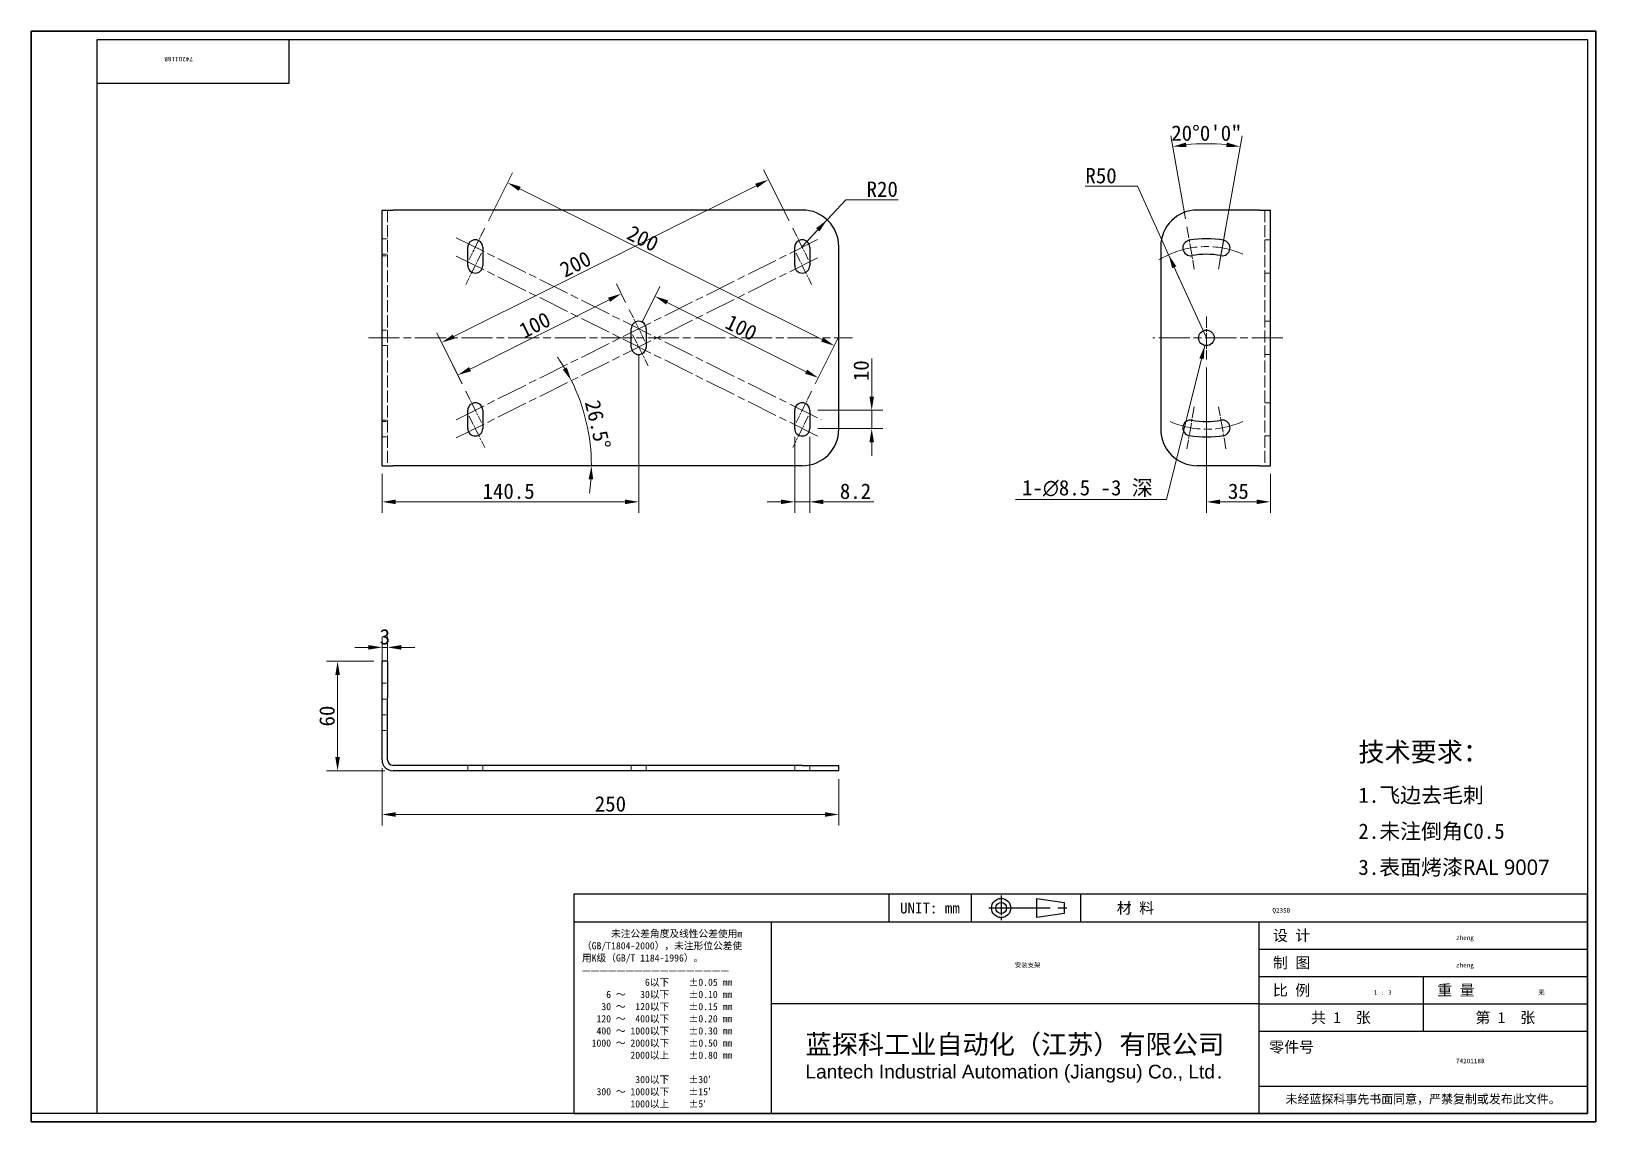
# Model space of a CAD drawing. Header units: millimetres. Extents: x 18 to 875, y 16 to 614.
import ezdxf
from ezdxf.enums import TextEntityAlignment as Align

# ---------------------------------------------------------------- set-up
doc = ezdxf.new("R2018")
doc.units = ezdxf.units.MM
doc.header["$LTSCALE"] = 3
doc.linetypes.add('CHAIN', pattern=[0.3543, 0.2362, -0.0295, 0.0591, -0.0295])
doc.linetypes.add('DASHED', pattern=[0.2067, 0.1654, -0.0413])
for name, color, linetype, lineweight in [('1', 7, 'Continuous', 18), ('可见 (ISO)', 7, 'Continuous', 25), ('图框 (ISO)', 7, 'Continuous', 35), ('标题 (ISO)', 7, 'Continuous', 25)]:
    doc.layers.add(name, color=color, linetype=linetype, lineweight=lineweight)
for name, color, linetype, lineweight, true_color in [('中心标记 (ISO)', 1, 'CHAIN', 18, 0xff0000), ('中心线 (ISO)', 1, 'CHAIN', 18, 0xff0000), ('尺寸 (ISO)', 7, 'Continuous', 18, 0x008000), ('符号 (ISO)', 7, 'Continuous', 18, 0x008000), ('隐藏 (ISO)', 5, 'DASHED', 18, 0x0000ff)]:
    doc.layers.add(name, color=color, linetype=linetype, lineweight=lineweight, true_color=true_color)
doc.styles.get("Standard").update_dxf_attribs({"font": 'simfang.ttf'})
doc.styles.add('文本样式164', font='SimSun.ttf')
doc.styles.add('最新国标', font='simfang.ttf')
doc.styles.add('注释文本 (ISO)', font='simfang.ttf')
doc.dimstyles.new('默认 (GB)', dxfattribs={"dimscale": 3, "dimtxt": 2.8, "dimasz": 2.5, "dimexe": 2, "dimexo": 1.5, "dimgap": 0.5, "dimtad": 1, "dimtoh": 1, "dimdsep": 46, "dimtxsty": '最新国标', "dimcen": 0.09, "dimdle": 10, "dimclrd": 256, "dimclre": 256, "dimclrt": 256, "dimaunit": 1, "dimadec": 3, "dimazin": 2, "dimtfac": 0.535714, "dimtdec": 3, "dimtmove": 0, "dimatfit": 3, "dimfxl": 0, "dimtolj": 1, "dimlwd": -1, "dimlwe": -1, "dimarcsym": 0})
doc.dimstyles.new('默认 (GB)$7', dxfattribs={"dimscale": 3, "dimtxt": 2.8, "dimasz": 2.5, "dimexe": 2, "dimexo": 1.5, "dimgap": 0.5, "dimtad": 1, "dimtoh": 1, "dimdsep": 46, "dimtxsty": '最新国标', "dimcen": 0.09, "dimdle": 10, "dimclrd": 256, "dimclre": 256, "dimclrt": 256, "dimaunit": 1, "dimadec": 3, "dimazin": 2, "dimtfac": 0.535714, "dimtdec": 3, "dimtmove": 0, "dimatfit": 3, "dimfxl": 0, "dimtolj": 1, "dimlwd": -1, "dimlwe": -1, "dimarcsym": 0})

# ---------------------------------------------------------------- blocks, each defined once
blk = doc.blocks.new('图框 最新国标')
at = {"layer": '图框 (ISO)'}
for p, q in [((6, 7), (6, 204.5)), ((6, 204.5), (291.5, 204.5)), ((291.5, 204.5), (291.5, 5.5)), ((6, 7), (6, 5.5)), ((6, 7), (6, 5.5)), ((291.5, 5.5), (6, 5.5))]:
    blk.add_line(p, q, dxfattribs=at)
at = {"layer": '图框 (ISO)', "color": 7, "linetype": 'Continuous', "lineweight": 25}
for p, q in [((18, 203), (290, 203)), ((18, 7), (18, 203)), ((18, 203), (290, 203)), ((53, 203), (53, 195)), ((290, 203), (290, 7)), ((290, 203), (290, 7)), ((53, 195), (18, 195)), ((290, 7), (6, 7)), ((290, 7), (18, 7))]:
    blk.add_line(p, q, dxfattribs=at)
at = {"layer": '图框 (ISO)', "lineweight": 30}
blk.add_attdef('零件代号', text='', height=2.5, rotation=180, dxfattribs=at).set_placement((35.5, 199), align=Align.MIDDLE_CENTER)
blk = doc.blocks.new('标题栏 副本 最新国标')
at = {"layer": '标题 (ISO)'}
for p, q in [((381.98, -183.84), (196.98, -183.84)), ((196.98, -183.84), (196.98, -223.84)), ((254.48, -183.84), (254.48, -188.84)), ((269.48, -183.84), (269.48, -188.84)), ((281.48, -188.09), (281.48, -184.59)), ((281.48, -184.59), (286.48, -185.34)), ((286.48, -185.34), (286.48, -187.34)), ((289.48, -183.84), (289.48, -188.84)), ((381.98, -223.84), (381.98, -183.84)), ((383.48, -183.84), (383.48, -225.34)), ((286.48, -187.34), (281.48, -188.09)), ((196.98, -188.84), (381.98, -188.84)), ((232.98, -188.84), (232.98, -223.84)), ((321.98, -188.84), (321.98, -223.84)), ((321.98, -193.84), (381.98, -193.84)), ((321.98, -198.84), (381.98, -198.84)), ((351.98, -198.84), (351.98, -208.84)), ((321.98, -203.84), (232.98, -203.84)), ((321.98, -203.84), (381.98, -203.84)), ((321.98, -208.84), (381.98, -208.84)), ((321.98, -218.84), (381.98, -218.84)), ((196.98, -223.84), (381.98, -223.84)), ((383.48, -225.34), (196.98, -225.34))]:
    blk.add_line(p, q, dxfattribs=at)
at = {"layer": '标题 (ISO)', "linetype": 'CHAIN', "ltscale": 5.000333}
blk.add_line((274.98, -184.09), (274.98, -188.59), dxfattribs=at)
at = {"layer": '标题 (ISO)', "linetype": 'CHAIN', "ltscale": 15.834605}
blk.add_line((272.73, -186.34), (286.98, -186.34), dxfattribs=at)
at = {"layer": '标题 (ISO)'}
for radius in [1.75, 1]:
    blk.add_circle((274.98, -186.34), radius, dxfattribs=at)
at = {"layer": '1', "style": '文本样式164'}
for s, p in [('UNIT: mm', (261.98, -186.34)), ('材 料', (299.48, -186.34)), ('设 计', (327.98, -191.34)), ('制 图', (327.98, -196.34)), ('比 例', (327.98, -201.34)), ('重 量', (357.98, -201.34)), ('共 1  张', (336.98, -206.34)), ('第 1  张', (366.98, -206.34))]:
    blk.add_text(s, height=2, dxfattribs=at).set_placement(p, align=Align.MIDDLE_CENTER)
at = {"layer": '标题 (ISO)', "style": '注释文本 (ISO)'}
for s, insert, char_height, attachment_point, line_spacing_factor in [('\\fSimSun|b0|i0;{\\H1.3000;      未注公差角度及线性公差使用m\\P}\\fSimSun|b0|i0;{\\H1.3000;（GB/T1804-2000），未注形位公差使\\P}\\fSimSun|b0|i0;{\\H1.3000;用K级（GB/T 1184-1996）。\\P}\\fSimSun|b0|i0;{\\H1.3000;—————————————————\\P}\\fSimSun|b0|i0;{\\H1.3000;             6以下    ±0.05 mm\\P}\\fSimSun|b0|i0;{\\H1.3000;     6 ～   30以下    ±0.10 mm\\P}\\fSimSun|b0|i0;{\\H1.3000;    30 ～  120以下    ±0.15 mm\\P}\\fSimSun|b0|i0;{\\H1.3000;   120 ～  400以下    ±0.20 mm\\P}\\fSimSun|b0|i0;{\\H1.3000;   400 ～ 1000以下    ±0.30 mm\\P}\\fSimSun|b0|i0;{\\H1.3000;  1000 ～ 2000以下    ±0.50 mm\\P}\\fSimSun|b0|i0;{\\H1.3000;          2000以上    ±0.80 mm\\P}\\fSimSun|b0|i0;{\\H1.3000;\\P}\\fSimSun|b0|i0;{\\H1.3000;           300以下    ±30′\\P}\\fSimSun|b0|i0;{\\H1.3000;   300 ～ 1000以下    ±15′\\P}\\fSimSun|b0|i0;{\\H1.3000;          1000以上    ±5′}', (198.48, -206.63), 1.3, 4, 1.023913), ('\\pxsm0.94;\\fMicrosoft YaHei|b0|i0;{\\H3.5000;蓝探科工业自动化（江苏）有限公司\\P}\\fArial|b0|i0;{\\H2.5000;Lantech Industrial Automation (Jiangsu) Co., Ltd}\\fFangSong|b0|i0;{\\H2.5000;.}', (277.48, -213.84), 2, 5, 0.978695)]:
    blk.add_mtext(s, dxfattribs=dict(at, insert=insert, char_height=char_height, attachment_point=attachment_point, line_spacing_factor=line_spacing_factor))
at = {"layer": '标题 (ISO)', "attachment_point": 5, "style": '注释文本 (ISO)'}
for s, insert, char_height in [('\\fFangSong|b0|i0;零件号', (327.98, -211.84), 2), ('\\fSimSun|b0|i0;{\\H1.6000;未经蓝探科事先书面同意，严禁复制或发布此文件。}', (351.98, -221.34), 1.6)]:
    blk.add_mtext(s, dxfattribs=dict(at, insert=insert, char_height=char_height))
at = {"layer": '标题 (ISO)', "lineweight": 30, "flags": 104}
for tag, height, p in [('材料', 2, (324.48, -186.34)), ('设计人', 2, (357.98, -191.34)), ('库存编号', 3.5, (277.48, -196.34)), ('设计人', 2, (357.98, -196.34)), ('视图比例', 2, (342.98, -201.34)), ('质量\\P3;', 2, (372.98, -201.34)), ('零件代号', 3.5, (357.98, -213.84))]:
    blk.add_attdef(tag, text='', height=height, dxfattribs=at).set_placement(p, align=Align.MIDDLE_CENTER)
blk = doc.blocks.new('*D5')
at = {"layer": 'Defpoints', "color": 0, "transparency": 16777216}
for p in [(350.57, 440.64), (210.07, 375.64), (210.07, 355.87)]:
    blk.add_point(p, dxfattribs=at)
at = {"layer": '尺寸 (ISO)', "color": 116, "true_color": 0x00803f, "transparency": 16777216}
for p, q in [((350.57, 436.14), (350.57, 349.87)), ((210.07, 371.14), (210.07, 349.87)), ((343.07, 355.87), (217.57, 355.87))]:
    blk.add_line(p, q, dxfattribs=at)
for points in [[(217.57, 357.12), (217.57, 354.62), (210.07, 355.87)], [(343.07, 357.12), (343.07, 354.62), (350.57, 355.87)]]:
    blk.add_solid(points, dxfattribs=at)
at = {"layer": '尺寸 (ISO)', "transparency": 16777216, "insert": (279.32, 361.65), "char_height": 8.4, "attachment_point": 5, "style": '最新国标'}
blk.add_mtext('\\A1;140.5', dxfattribs=at)
blk = doc.blocks.new('*D6')
at = {"layer": 'Defpoints', "color": 0, "transparency": 16777216}
for p in [(266.25, 505.64), (457.68, 441.36), (445.24, 416.41)]:
    blk.add_point(p, dxfattribs=at)
at = {"layer": '尺寸 (ISO)', "color": 116, "true_color": 0x00803f, "transparency": 16777216}
for p, q in [((268.26, 509.67), (281.37, 535.96)), ((285.4, 527.25), (450.97, 444.7)), ((447.25, 420.43), (460.36, 446.73))]:
    blk.add_line(p, q, dxfattribs=at)
for points in [[(285.96, 528.37), (284.85, 526.13), (278.69, 530.6)], [(451.53, 445.82), (450.41, 443.58), (457.68, 441.36)]]:
    blk.add_solid(points, dxfattribs=at)
at = {"layer": '尺寸 (ISO)', "transparency": 16777216, "insert": (352.84, 500.05), "char_height": 8.4, "attachment_point": 5, "rotation": 333.5, "style": '最新国标'}
blk.add_mtext('\\A1;200', dxfattribs=at)
blk = doc.blocks.new('*D7')
at = {"layer": 'Defpoints', "color": 0, "transparency": 16777216}
for p in [(421.6, 532.29), (434.89, 505.64), (255.9, 416.41)]:
    blk.add_point(p, dxfattribs=at)
at = {"layer": '尺寸 (ISO)', "color": 116, "true_color": 0x00803f, "transparency": 16777216}
for p, q in [((432.88, 509.67), (418.93, 537.66)), ((249.33, 446.39), (414.89, 528.94)), ((253.89, 420.43), (239.94, 448.42))]:
    blk.add_line(p, q, dxfattribs=at)
for points in [[(414.34, 530.06), (415.45, 527.82), (421.6, 532.29)], [(248.77, 447.51), (249.89, 445.28), (242.62, 443.05)]]:
    blk.add_solid(points, dxfattribs=at)
at = {"layer": '尺寸 (ISO)', "transparency": 16777216, "insert": (315.93, 486.02), "char_height": 8.4, "attachment_point": 5, "rotation": 26.5, "style": '最新国标'}
blk.add_mtext('\\A1;200', dxfattribs=at)
blk = doc.blocks.new('*D8')
at = {"layer": 'Defpoints', "color": 0, "transparency": 16777216}
for p in [(185.7, 268.6), (210.07, 268.6), (216.07, 208.6)]:
    blk.add_point(p, dxfattribs=at)
at = {"layer": '尺寸 (ISO)', "color": 116, "true_color": 0x00803f, "transparency": 16777216}
for p, q in [((205.57, 268.6), (179.7, 268.6)), ((185.7, 216.1), (185.7, 261.1)), ((211.57, 208.6), (179.7, 208.6))]:
    blk.add_line(p, q, dxfattribs=at)
for points in [[(184.45, 261.1), (186.95, 261.1), (185.7, 268.6)], [(184.45, 216.1), (186.95, 216.1), (185.7, 208.6)]]:
    blk.add_solid(points, dxfattribs=at)
at = {"layer": '尺寸 (ISO)', "transparency": 16777216, "insert": (179.95, 238.6), "char_height": 8.4, "attachment_point": 5, "rotation": 90, "style": '最新国标'}
blk.add_mtext('\\A1;60', dxfattribs=at)
blk = doc.blocks.new('*D9')
at = {"layer": 'Defpoints', "color": 0, "transparency": 16777216}
for p in [(210.07, 214.6), (460.07, 208.6), (460.07, 184.7)]:
    blk.add_point(p, dxfattribs=at)
at = {"layer": '尺寸 (ISO)', "color": 116, "true_color": 0x00803f, "transparency": 16777216}
for p, q in [((210.07, 210.1), (210.07, 178.7)), ((460.07, 204.1), (460.07, 178.7)), ((217.57, 184.7), (452.57, 184.7))]:
    blk.add_line(p, q, dxfattribs=at)
for points in [[(217.57, 185.95), (217.57, 183.45), (210.07, 184.7)], [(452.57, 185.95), (452.57, 183.45), (460.07, 184.7)]]:
    blk.add_solid(points, dxfattribs=at)
at = {"layer": '尺寸 (ISO)', "transparency": 16777216, "insert": (335.07, 190.45), "char_height": 8.4, "attachment_point": 5, "style": '最新国标'}
blk.add_mtext('\\A1;250', dxfattribs=at)
blk = doc.blocks.new('*D10')
at = {"layer": 'Defpoints', "color": 0, "transparency": 16777216}
for p in [(661.36, 433.89), (696.36, 375.64), (696.36, 355.87)]:
    blk.add_point(p, dxfattribs=at)
at = {"layer": '尺寸 (ISO)', "color": 116, "true_color": 0x00803f, "transparency": 16777216}
for p, q in [((661.36, 429.39), (661.36, 349.87)), ((696.36, 371.14), (696.36, 349.87)), ((668.86, 355.87), (688.86, 355.87))]:
    blk.add_line(p, q, dxfattribs=at)
for points in [[(668.86, 357.12), (668.86, 354.62), (661.36, 355.87)], [(688.86, 357.12), (688.86, 354.62), (696.36, 355.87)]]:
    blk.add_solid(points, dxfattribs=at)
at = {"layer": '尺寸 (ISO)', "transparency": 16777216, "insert": (678.86, 361.62), "char_height": 8.4, "attachment_point": 5, "style": '最新国标'}
blk.add_mtext('\\A1;35', dxfattribs=at)
blk = doc.blocks.new('*D11')
at = {"layer": 'Defpoints', "color": 0, "transparency": 16777216}
for p in [(667.55, 551.76), (650.64, 506.46), (668.01, 483.31), (661.36, 445.64)]:
    blk.add_point(p, dxfattribs=at)
at = {"layer": '尺寸 (ISO)', "color": 116, "true_color": 0x00803f, "transparency": 16777216}
for p, q in [((649.86, 510.89), (641.86, 556.24)), ((668.79, 487.74), (680.86, 556.24))]:
    blk.add_line(p, q, dxfattribs=at)
blk.add_arc((661.36, 445.64), 106.3, 84.04344, 95.95656, dxfattribs=at)
for points in [[(650.51, 550.13), (650.16, 552.61), (642.91, 550.33)], [(672.57, 552.61), (672.22, 550.13), (679.82, 550.33)]]:
    blk.add_solid(points, dxfattribs=at)
at = {"layer": '尺寸 (ISO)', "transparency": 16777216, "insert": (661.36, 557.69), "char_height": 8.4, "attachment_point": 5, "style": '最新国标'}
blk.add_mtext('\\A1;20°0\'0"', dxfattribs=at)
blk = doc.blocks.new('*D12')
at = {"layer": 'Defpoints', "color": 0, "transparency": 16777216}
for p in [(341, 469.84), (345.39, 461.03), (255.9, 416.41)]:
    blk.add_point(p, dxfattribs=at)
at = {"layer": '尺寸 (ISO)', "color": 116, "true_color": 0x00803f, "transparency": 16777216}
for p, q in [((343.39, 465.05), (338.32, 475.21)), ((258.22, 428.56), (334.29, 466.49)), ((253.89, 420.43), (248.83, 430.59))]:
    blk.add_line(p, q, dxfattribs=at)
for points in [[(333.73, 467.61), (334.85, 465.37), (341, 469.84)], [(257.66, 429.68), (258.78, 427.44), (251.51, 425.22)]]:
    blk.add_solid(points, dxfattribs=at)
at = {"layer": '尺寸 (ISO)', "transparency": 16777216, "insert": (293.69, 452.67), "char_height": 8.4, "attachment_point": 5, "rotation": 26.5, "style": '最新国标'}
blk.add_mtext('\\A1;100', dxfattribs=at)
blk = doc.blocks.new('*D13')
at = {"layer": 'Defpoints', "color": 0, "transparency": 16777216}
for p in [(350.57, 450.64), (448.92, 423.78), (440.06, 406.02)]:
    blk.add_point(p, dxfattribs=at)
at = {"layer": '尺寸 (ISO)', "color": 116, "true_color": 0x00803f, "transparency": 16777216}
for p, q in [((352.58, 454.67), (362.1, 473.77)), ((366.14, 465.06), (442.21, 427.13))]:
    blk.add_line(p, q, dxfattribs=at)
for points in [[(366.7, 466.18), (365.58, 463.94), (359.43, 468.4)], [(442.76, 428.25), (441.65, 426.01), (448.92, 423.78)]]:
    blk.add_solid(points, dxfattribs=at)
at = {"layer": '尺寸 (ISO)', "transparency": 16777216, "insert": (406.74, 451.24), "char_height": 8.4, "attachment_point": 5, "rotation": 333.5, "style": '最新国标'}
blk.add_mtext('\\A1;100', dxfattribs=at)
blk = doc.blocks.new('*D14')
at = {"layer": 'Defpoints', "color": 0, "transparency": 16777216}
for p in [(250.7, 390.85), (323.42, 391.68), (220.2, 375.64), (440.07, 375.64)]:
    blk.add_point(p, dxfattribs=at)
at = {"layer": '尺寸 (ISO)', "color": 116, "true_color": 0x00803f, "transparency": 16777216}
for start, end in [(30.61481, 34.72962), (0, 26.5), (351.77038, 355.88519)]:
    blk.add_arc((220.2, 375.64), 104.45, start, end, dxfattribs=at)
for points in [[(311.19, 429.44), (309, 428.24), (313.68, 422.25)], [(323.14, 368.19), (325.64, 368.1), (324.66, 375.64)]]:
    blk.add_solid(points, dxfattribs=at)
at = {"layer": '尺寸 (ISO)', "transparency": 16777216, "insert": (327.49, 400.91), "char_height": 8.4, "attachment_point": 5, "rotation": 283.25, "style": '最新国标'}
blk.add_mtext('\\A1; \\fFangSong|b0|i0;26.5°', dxfattribs=at)
blk = doc.blocks.new('*D15')
at = {"layer": 'Defpoints', "color": 0, "transparency": 16777216}
for p in [(444.16, 406.02), (444.16, 396.02), (478.12, 396.02)]:
    blk.add_point(p, dxfattribs=at)
at = {"layer": '尺寸 (ISO)', "color": 116, "true_color": 0x00803f, "transparency": 16777216}
for p, q in [((478.12, 413.52), (478.12, 434.3)), ((448.66, 406.02), (484.12, 406.02)), ((478.12, 396.02), (478.12, 406.02)), ((448.66, 396.02), (484.12, 396.02)), ((478.12, 388.52), (478.12, 381.02))]:
    blk.add_line(p, q, dxfattribs=at)
for points in [[(476.87, 413.52), (479.37, 413.52), (478.12, 406.02)], [(476.87, 388.52), (479.37, 388.52), (478.12, 396.02)]]:
    blk.add_solid(points, dxfattribs=at)
at = {"layer": '尺寸 (ISO)', "transparency": 16777216, "insert": (472.37, 427.66), "char_height": 8.4, "attachment_point": 5, "rotation": 90, "style": '最新国标'}
blk.add_mtext('\\A1;10', dxfattribs=at)
blk = doc.blocks.new('*D16')
at = {"layer": 'Defpoints', "color": 0, "transparency": 16777216}
for p in [(435.96, 396.02), (444.16, 396.02), (444.16, 355.87)]:
    blk.add_point(p, dxfattribs=at)
at = {"layer": '尺寸 (ISO)', "color": 116, "true_color": 0x00803f, "transparency": 16777216}
for p, q in [((435.96, 391.52), (435.96, 349.87)), ((444.16, 391.52), (444.16, 349.87)), ((428.46, 355.87), (420.96, 355.87)), ((435.96, 355.87), (444.16, 355.87)), ((451.66, 355.87), (479.3, 355.87))]:
    blk.add_line(p, q, dxfattribs=at)
for points in [[(428.46, 357.12), (428.46, 354.62), (435.96, 355.87)], [(451.66, 357.12), (451.66, 354.62), (444.16, 355.87)]]:
    blk.add_solid(points, dxfattribs=at)
at = {"layer": '尺寸 (ISO)', "transparency": 16777216, "insert": (469.23, 361.65), "char_height": 8.4, "attachment_point": 5, "style": '最新国标'}
blk.add_mtext('\\A1;8.2', dxfattribs=at)
blk = doc.blocks.new('*D17')
at = {"layer": 'Defpoints', "color": 0, "transparency": 16777216}
for p in [(213.07, 276.2), (210.07, 248.6), (213.07, 248.6)]:
    blk.add_point(p, dxfattribs=at)
at = {"layer": '尺寸 (ISO)', "color": 116, "true_color": 0x00803f, "transparency": 16777216}
for p, q in [((202.57, 276.2), (195.07, 276.2)), ((210.07, 253.1), (210.07, 282.2)), ((210.07, 276.2), (213.07, 276.2)), ((213.07, 253.1), (213.07, 282.2)), ((220.57, 276.2), (228.07, 276.2))]:
    blk.add_line(p, q, dxfattribs=at)
for points in [[(202.57, 277.45), (202.57, 274.95), (210.07, 276.2)], [(220.57, 277.45), (220.57, 274.95), (213.07, 276.2)]]:
    blk.add_solid(points, dxfattribs=at)
at = {"layer": '尺寸 (ISO)', "transparency": 16777216, "insert": (211.57, 281.95), "char_height": 8.4, "attachment_point": 5, "style": '最新国标'}
blk.add_mtext('\\A1;3', dxfattribs=at)
blk = doc.blocks.new('*D18')
at = {"layer": 'Defpoints', "color": 0, "transparency": 16777216}
for p in [(453.71, 510.27), (440.07, 495.64)]:
    blk.add_point(p, dxfattribs=at)
at = {"layer": '尺寸 (ISO)', "color": 116, "true_color": 0x00803f, "transparency": 16777216}
for p, q in [((453.71, 510.27), (458.82, 515.76)), ((463.94, 521.24), (458.82, 515.76)), ((492.58, 521.24), (463.94, 521.24)), ((440.07, 495.64), (453.71, 510.27)), ((448.59, 504.79), (443.48, 499.3))]:
    blk.add_line(p, q, dxfattribs=at)
blk.add_solid([(447.68, 505.64), (449.51, 503.93), (453.71, 510.27)], dxfattribs=at)
at = {"layer": '尺寸 (ISO)', "transparency": 16777216, "insert": (483.87, 526.99), "char_height": 8.4, "attachment_point": 5, "style": '最新国标'}
blk.add_mtext('\\A1;R20', dxfattribs=at)
blk = doc.blocks.new('*D19')
at = {"layer": 'Defpoints', "color": 0, "transparency": 16777216}
for p in [(640.66, 491.16), (661.36, 445.64)]:
    blk.add_point(p, dxfattribs=at)
at = {"layer": '尺寸 (ISO)', "color": 116, "true_color": 0x00803f, "transparency": 16777216}
for p, q in [((594.96, 528.65), (623.6, 528.65)), ((623.6, 528.65), (637.55, 497.98)), ((640.66, 491.16), (637.55, 497.98)), ((661.36, 445.64), (640.66, 491.16)), ((643.76, 484.33), (646.87, 477.5))]:
    blk.add_line(p, q, dxfattribs=at)
blk.add_arc((661.36, 445.64), 50, 113.46451, 121.33899, dxfattribs=at)
blk.add_solid([(644.9, 484.85), (642.63, 483.81), (640.66, 491.16)], dxfattribs=at)
at = {"layer": '尺寸 (ISO)', "transparency": 16777216, "insert": (603.67, 534.4), "char_height": 8.4, "attachment_point": 5, "style": '最新国标'}
blk.add_mtext('\\A1;R50', dxfattribs=at)

msp = doc.modelspace()

# ---------------------------------------------------------------- linework, layer by layer
at = {"layer": '中心标记 (ISO)', "ltscale": 7.074587}
for p, q in [((266.253, 505.645), (257.731, 488.552)), ((434.888, 505.645), (443.41, 488.552)), ((264.424, 491.976), (255.901, 474.882)), ((436.717, 491.976), (445.24, 474.882)), ((345.395, 461.025), (353.917, 443.932)), ((347.224, 447.356), (355.746, 430.263)), ((255.901, 416.405), (264.424, 399.312)), ((445.24, 416.405), (436.717, 399.312)), ((257.731, 402.736), (266.253, 385.643)), ((443.41, 402.736), (434.888, 385.643))]:
    msp.add_line(p, q, dxfattribs=at)
at = {"layer": '中心标记 (ISO)', "ltscale": 8.704358}
for p, q in [((650.642, 506.456), (654.722, 483.313)), ((668.007, 483.313), (672.087, 506.456)), ((661.364, 457.394), (661.364, 433.894)), ((654.722, 407.975), (650.642, 384.832)), ((672.087, 384.832), (668.007, 407.975))]:
    msp.add_line(p, q, dxfattribs=at)
at = {"layer": '中心标记 (ISO)', "ltscale": 23.990969}
msp.add_line((703.25, 445.644), (632.014, 445.644), dxfattribs=at)
at = {"layer": '中心线 (ISO)', "ltscale": 23.990969}
for p, q in [((250.696, 500.44), (450.445, 400.848)), ((250.696, 400.848), (450.445, 500.44)), ((250.696, 390.848), (450.445, 490.44)), ((250.696, 490.44), (450.445, 390.848)), ((202.57, 445.644), (467.57, 445.644))]:
    msp.add_line(p, q, dxfattribs=at)
for start, end in [(66.535492, 113.464508), (246.535492, 293.464508)]:
    msp.add_arc((661.364, 445.644), 50, start, end, dxfattribs=at)
at = {"layer": '可见 (ISO)'}
for p, q in [((210.07, 375.644), (210.07, 515.644)), ((210.07, 515.644), (216.07, 515.644)), ((440.07, 515.644), (216.07, 515.644)), ((690.364, 515.644), (656.364, 515.644)), ((690.364, 515.644), (696.364, 515.644)), ((696.364, 375.644), (696.364, 515.644)), ((256.977, 485.264), (256.977, 495.264)), ((265.177, 495.264), (265.177, 485.264)), ((435.964, 485.264), (435.964, 495.264)), ((444.164, 495.264), (444.164, 485.264)), ((460.07, 395.644), (460.07, 495.644)), ((636.364, 495.644), (636.364, 395.644)), ((346.47, 440.644), (346.47, 450.644)), ((354.67, 450.644), (354.67, 440.644)), ((256.977, 396.024), (256.977, 406.024)), ((265.177, 406.024), (265.177, 396.024)), ((435.964, 396.024), (435.964, 406.024)), ((444.164, 406.024), (444.164, 396.024)), ((210.07, 375.644), (216.07, 375.644)), ((440.07, 375.644), (216.07, 375.644)), ((690.364, 375.644), (656.364, 375.644)), ((690.364, 375.644), (696.364, 375.644)), ((213.07, 268.596), (210.07, 268.596)), ((210.07, 248.596), (210.07, 268.596)), ((213.07, 268.596), (213.07, 248.596)), ((210.07, 214.596), (210.07, 248.596)), ((213.07, 214.596), (213.07, 248.596)), ((440.07, 211.596), (216.07, 211.596)), ((440.07, 208.596), (216.07, 208.596)), ((440.07, 211.596), (460.07, 211.596)), ((460.07, 208.596), (440.07, 208.596)), ((460.07, 208.596), (460.07, 211.596))]:
    msp.add_line(p, q, dxfattribs=at)
msp.add_circle((661.364, 445.644), 4.25, dxfattribs=at)
for centre, radius, start, end in [((440.07, 495.644), 20, 0, 90), ((656.364, 495.644), 20, 90, 180), ((261.077, 495.264), 4.1, 0, 180), ((440.064, 495.264), 4.1, 0, 180), ((652.682, 494.884), 4.25, 100, 280), ((661.364, 445.644), 54.25, 80, 100), ((670.047, 494.884), 4.25, 260, 80), ((661.364, 445.644), 45.75, 80, 100), ((261.077, 485.264), 4.1, 180, 0), ((440.064, 485.264), 4.1, 180, 0), ((350.57, 450.644), 4.1, 0, 180), ((350.57, 440.644), 4.1, 180, 0), ((261.077, 406.024), 4.1, 0, 180), ((440.064, 406.024), 4.1, 0, 180), ((261.077, 396.024), 4.1, 180, 0), ((440.064, 396.024), 4.1, 180, 0), ((440.07, 395.644), 20, 270, 0), ((656.364, 395.644), 20, 180, 270), ((652.682, 396.403), 4.25, 80, 260), ((661.364, 445.644), 45.75, 260, 280), ((670.047, 396.403), 4.25, 280, 100), ((661.364, 445.644), 54.25, 260, 280), ((216.07, 214.596), 6, 180, 270), ((216.07, 214.596), 3, 180, 270)]:
    msp.add_arc(centre, radius, start, end, dxfattribs=at)
at = {"layer": '隐藏 (ISO)', "ltscale": 13.28059}
for p, q in [((213.07, 515.644), (213.07, 375.644)), ((693.364, 515.644), (693.364, 375.644))]:
    msp.add_line(p, q, dxfattribs=at)
at = {"layer": '隐藏 (ISO)', "ltscale": 1.904597}
for p, q in [((210.07, 499.894), (213.07, 499.894)), ((696.364, 499.364), (693.364, 499.364)), ((210.07, 491.394), (213.07, 491.394)), ((210.07, 490.634), (213.07, 490.634)), ((696.364, 481.164), (693.364, 481.164)), ((696.364, 454.744), (693.364, 454.744)), ((210.07, 449.894), (213.07, 449.894)), ((210.07, 441.394), (213.07, 441.394)), ((696.364, 436.544), (693.364, 436.544)), ((696.364, 410.124), (693.364, 410.124)), ((210.07, 400.653), (213.07, 400.653)), ((210.07, 399.894), (213.07, 399.894)), ((210.07, 391.394), (213.07, 391.394)), ((696.364, 391.924), (693.364, 391.924)), ((210.07, 256.529), (213.07, 256.529)), ((210.07, 247.846), (213.07, 247.846)), ((210.07, 239.346), (213.07, 239.346)), ((210.07, 230.664), (213.07, 230.664)), ((256.977, 208.596), (256.977, 211.596)), ((265.177, 208.596), (265.177, 211.596)), ((346.47, 208.596), (346.47, 211.596)), ((354.67, 208.596), (354.67, 211.596)), ((435.964, 208.596), (435.964, 211.596)), ((444.164, 208.596), (444.164, 211.596))]:
    msp.add_line(p, q, dxfattribs=at)

# ---------------------------------------------------------------- block references
ref = msp.add_blockref('图框 最新国标', (0, 0), dxfattribs=dict(xscale=3, yscale=3, zscale=3))
lines = msp.add_mtext('7420118B', dxfattribs={"layer": '图框 (ISO)', "insert": (106.5, 597), "char_height": 2.5, "attachment_point": 1, "rotation": 180})
ref.add_attrib('零件代号', '', (106.5, 597)).embed_mtext(lines)
ref = msp.add_blockref('标题栏 副本 最新国标', (-275.948, 692.533), dxfattribs=dict(xscale=3, yscale=3, zscale=3))
lines = msp.add_mtext('7420118B', dxfattribs={"layer": '标题 (ISO)', "insert": (798, 51), "char_height": 2.5, "attachment_point": 1})
ref.add_attrib('零件代号', '', (798, 51), dxfattribs={"flags": 104}).embed_mtext(lines)
lines = msp.add_mtext('安装支架', dxfattribs={"layer": '标题 (ISO)', "insert": (556.5, 103.5), "char_height": 2.5, "attachment_point": 1})
ref.add_attrib('库存编号', '', (556.5, 103.5), dxfattribs={"flags": 104}).embed_mtext(lines)
lines = msp.add_mtext('无', dxfattribs={"layer": '标题 (ISO)', "insert": (843, 88.5), "char_height": 2.5, "attachment_point": 1})
ref.add_attrib('质量\\P3;', '', (843, 88.5), dxfattribs={"flags": 104}).embed_mtext(lines)
lines = msp.add_mtext('1 : 3', dxfattribs={"layer": '标题 (ISO)', "insert": (753, 88.5), "char_height": 2.5, "attachment_point": 1})
ref.add_attrib('视图比例', '', (753, 88.5), dxfattribs={"flags": 104}).embed_mtext(lines)
lines = msp.add_mtext('zheng', dxfattribs={"layer": '标题 (ISO)', "insert": (798, 118.5), "char_height": 2.5, "attachment_point": 1})
ref.add_attrib('设计人', '', (798, 118.5), dxfattribs={"flags": 104}).embed_mtext(lines)
lines = msp.add_mtext('zheng', dxfattribs={"layer": '标题 (ISO)', "insert": (798, 103.5), "char_height": 2.5, "attachment_point": 1})
ref.add_attrib('设计人', '', (798, 103.5), dxfattribs={"flags": 104}).embed_mtext(lines)
lines = msp.add_mtext('Q235B', dxfattribs={"layer": '标题 (ISO)', "insert": (697.5, 133.5), "char_height": 2.5, "attachment_point": 1})
ref.add_attrib('材料', '', (697.5, 133.5), dxfattribs={"flags": 104}).embed_mtext(lines)

# ---------------------------------------------------------------- texts
at = {"layer": '符号 (ISO)'}
for s, insert, char_height, width, attachment_point, line_spacing_factor, style in [('1-\\fAIGDT|b0|i0;{\\H8.4000;n}\\fFangSong|b0|i0;{\\H8.4000;8.5 -3 深}', (632.026, 358.544), 8.4, 79.36421, 9, 0.49, '最新国标'), ('\\pxsm1.41;\\fFangSong|b0|i0;{\\H10.5000;技术要求：}\\fFangSong|b0|i0;{\\H8.4000;\\P}\\fFangSong|b0|i0;{\\H8.4000;1.飞边去毛刺\\P}\\fFangSong|b0|i0;{\\H8.4000;2.未注倒角C0.5\\P}\\fFangSong|b0|i0;{\\H8.4000;3.表面烤漆}\\fSegoe UI|b0|i0;{\\H8.4000;RAL 9007}', (744.555, 187.447), 6, 112.59927, 4, 1.313925, '注释文本 (ISO)')]:
    msp.add_mtext(s, dxfattribs=dict(at, insert=insert, char_height=char_height, width=width, attachment_point=attachment_point, line_spacing_factor=line_spacing_factor, style=style))

# ---------------------------------------------------------------- dimensions: what is measured, and where the dimension line sits
at = {"layer": '尺寸 (ISO)', "color": 116, "true_color": 0x00803f}
dim = msp.add_angular_dim_3p(base=(667.5451, 551.7615), center=(661.3645, 445.6439), p1=(668.0065, 483.3128), p2=(650.6417, 506.4557), dimstyle='默认 (GB)', override={"dimgap": 0.5, "dimtoh": 0, "dimtol": 0, "dimlim": 0, "dimtp": 0, "dimtm": 0, "dimtdec": 2}, dxfattribs=at)
dim.commit()
dim.dimension.update_dxf_attribs({"geometry": '*D11', "text_midpoint": (661.3645, 551.9413), "dimtype": 165})
for center, mpoint, picture, middle in [((661.364, 445.644), (640.659, 491.155), '*D19', (603.67, 528.648)), ((440.07, 495.644), (453.71, 510.272), '*D18', (483.871, 521.243))]:
    dim = msp.add_radius_dim(center=center, mpoint=mpoint, dimstyle='默认 (GB)', override={"dimgap": 0.5, "dimtih": 1, "dimdec": 2, "dimlfac": 1, "dimcen": 0, "dimtol": 0, "dimlim": 0, "dimtp": 0, "dimtm": 0, "dimtdec": 3}, dxfattribs=at)
    dim.commit()
    dim.dimension.update_dxf_attribs({"geometry": picture, "text_midpoint": middle, "dimtype": 164})
for base, p1, p2, angle, override, picture, middle in [((421.605, 532.287), (255.901, 416.405), (434.888, 505.645), 206.5, {"dimgap": 0.5, "dimtoh": 0, "dimdec": 2, "dimtol": 0, "dimlim": 0, "dimtp": 0, "dimtm": 0, "dimtdec": 3, "dimtofl": 0, "dimatfit": 1}, '*D7', (318.497, 480.879)), ((457.68, 441.356), (266.253, 505.645), (445.24, 416.405), 153.5, {"dimgap": 0.5, "dimtoh": 0, "dimdec": 2, "dimtol": 0, "dimlim": 0, "dimtp": 0, "dimtm": 0, "dimtdec": 3, "dimtofl": 0, "dimatfit": 1}, '*D6', (350.273, 494.907)), ((341.002, 469.836), (255.901, 416.405), (345.395, 461.025), 206.5, {"dimgap": 0.5, "dimtoh": 0, "dimdec": 2, "dimtol": 0, "dimlim": 0, "dimtp": 0, "dimtm": 0, "dimtdec": 3, "dimtofl": 0, "dimatfit": 1}, '*D12', (296.255, 447.526)), ((448.919, 423.785), (350.57, 450.644), (440.064, 406.024), 153.5, {"dimgap": 0.5, "dimtoh": 0, "dimdec": 2, "dimse2": 1, "dimtol": 0, "dimlim": 0, "dimtp": 0, "dimtm": 0, "dimtdec": 3, "dimtofl": 0, "dimatfit": 1}, '*D13', (404.172, 446.095)), ((210.07, 355.874), (350.57, 440.644), (210.07, 375.644), 180, {"dimgap": 0.5, "dimtoh": 0, "dimdec": 2, "dimtol": 0, "dimlim": 0, "dimtp": 0, "dimtm": 0, "dimtdec": 3, "dimtofl": 0, "dimatfit": 1}, '*D5', (279.32, 355.874)), ((478.119, 396.024), (444.164, 406.024), (444.164, 396.024), 90, {"dimgap": 0.5, "dimtoh": 0, "dimdec": 2, "dimtol": 0, "dimlim": 0, "dimtp": 0, "dimtm": 0, "dimtdec": 3, "dimtofl": 1, "dimatfit": 1}, '*D15', (478.119, 427.66)), ((696.364, 355.874), (661.364, 433.894), (696.364, 375.644), 180, {"dimgap": 0.5, "dimtoh": 0, "dimdec": 2, "dimtol": 0, "dimlim": 0, "dimtp": 0, "dimtm": 0, "dimtdec": 3, "dimtofl": 0, "dimatfit": 1}, '*D10', (678.864, 355.874)), ((185.703, 268.596), (216.07, 208.596), (210.07, 268.596), 90, {"dimgap": 0.5, "dimtoh": 0, "dimdec": 2, "dimtol": 0, "dimlim": 0, "dimtp": 0, "dimtm": 0, "dimtdec": 3, "dimtofl": 0, "dimatfit": 1}, '*D8', (185.703, 238.596))]:
    dim = msp.add_linear_dim(base=base, p1=p1, p2=p2, angle=angle, dimstyle='默认 (GB)', override=override, dxfattribs=at)
    dim.commit()
    dim.dimension.update_dxf_attribs({"geometry": picture, "text_midpoint": middle, "dimtype": 160})
dim = msp.add_angular_dim_3p(base=(323.416, 391.684), center=(220.201, 375.644), p1=(440.07, 375.644), p2=(250.696, 390.848), text=' \\fFangSong|b0|i0;26.5°', dimstyle='默认 (GB)', override={"dimgap": 0.5, "dimtoh": 0, "dimse1": 1, "dimse2": 1, "dimtol": 0, "dimlim": 0, "dimtp": 0, "dimtm": 0, "dimtdec": 2}, dxfattribs=at)
dim.commit()
dim.dimension.update_dxf_attribs({"geometry": '*D14', "text_midpoint": (321.875, 399.585), "dimtype": 165})
for base, p1, p2, override, picture, middle in [((444.164, 355.874), (435.964, 396.024), (444.164, 396.024), {"dimgap": 0.5, "dimtoh": 0, "dimdec": 2, "dimtol": 0, "dimlim": 0, "dimtp": 0, "dimtm": 0, "dimtdec": 3, "dimtofl": 1, "dimatfit": 1}, '*D16', (469.232, 355.874)), ((213.07, 276.202), (210.07, 248.596), (213.07, 248.596), {"dimgap": 0.5, "dimtoh": 0, "dimdec": 2, "dimtol": 0, "dimlim": 0, "dimtp": 0, "dimtm": 0, "dimtdec": 3, "dimtofl": 1, "dimatfit": 1}, '*D17', (211.57, 276.202)), ((460.07, 184.702), (210.07, 214.596), (460.07, 208.596), {"dimgap": 0.5, "dimtoh": 0, "dimdec": 2, "dimtol": 0, "dimlim": 0, "dimtp": 0, "dimtm": 0, "dimtdec": 3, "dimtofl": 0, "dimatfit": 1}, '*D9', (335.07, 184.702))]:
    dim = msp.add_linear_dim(base=base, p1=p1, p2=p2, dimstyle='默认 (GB)', override=override, dxfattribs=at)
    dim.commit()
    dim.dimension.update_dxf_attribs({"geometry": picture, "text_midpoint": middle, "dimtype": 160})

# ---------------------------------------------------------------- leaders
at = {"layer": '符号 (ISO)', "annotation_type": 0, "has_hookline": 1, "hookline_direction": 1, "text_width": 75.147}
msp.add_leader([(660.499, 441.483), (639.526, 357.144), (632.026, 357.144)], dimstyle='默认 (GB)$7', override={"dimgap": 0, "dimtad": 1}, dxfattribs=at)

doc.saveas('drawing.dxf')
